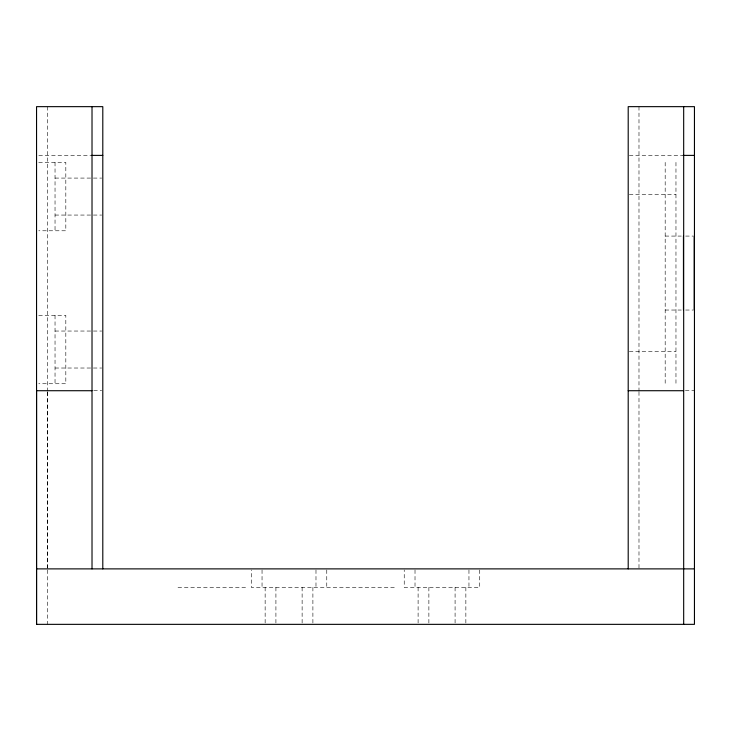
<?xml version="1.0" encoding="UTF-8"?>
<svg xmlns="http://www.w3.org/2000/svg" width="731" height="731" viewBox="0 0 731 731"><rect width="100%" height="100%" fill="white"/><g stroke="black" fill="none" stroke-linecap="round" stroke-linejoin="round"><path stroke-width="0.55" stroke-dasharray="3.65 2.74" d="M38.816 155.392L90.882 155.392M629.336 155.392L683.129 155.392M38.725 162.364L65.817 162.364L65.817 230.777L38.725 230.777M55.035 178.081L101.673 178.081M629.327 194.473L675.965 194.473M55.035 215.06L101.673 215.06M665.164 236.076L681.319 236.076M685.623 236.076L693.152 236.076M665.164 310.035L681.319 310.035M685.623 310.035L693.152 310.035M38.725 315.335L65.817 315.326L65.817 383.738L38.725 383.738M55.035 331.042L101.673 331.042M629.327 351.629L675.965 351.629M55.035 368.022L101.673 368.022M93.742 390.719L101.664 390.719M685.395 390.719L694.45 390.719M177.989 587.368L246.402 587.368M394.32 587.368L251.272 587.368L251.272 569.97M47.323 391.862L47.451 568.882M675.965 162.364L675.965 383.738M665.183 162.364L665.183 383.738M638.985 106.653L638.985 391.186M638.985 391.862L638.985 568.882M479.728 569.97L479.728 587.368L404.234 587.368L404.234 569.97M468.955 569.97L468.955 587.368M465.857 587.368L465.857 624.347M455.084 587.368L455.084 624.347M428.878 587.368L428.878 624.347M418.105 587.368L418.105 624.347M415.016 569.97L415.016 587.368M326.766 569.97L326.766 587.368M315.984 569.97L315.984 587.368M312.895 587.368L312.895 624.347M302.122 587.368L302.122 624.347M275.916 587.368L275.916 624.347M265.143 587.368L265.143 624.347M262.045 569.97L262.045 587.368M55.035 162.364L55.035 230.777M55.035 315.335L55.035 383.738M47.323 106.653L47.323 391.186M47.323 392.319L47.323 568.882M47.451 570.016L47.323 624.347"/><path stroke-width="1.1" d="M102.797 568.882L102.797 106.653L36.55 106.653L36.55 624.347L36.55 390.719L92.015 390.719M91.476 155.392L102.797 155.392M683.129 155.392L694.45 155.392M628.203 390.719L683.677 390.719M36.678 568.882L694.45 568.882M36.55 624.347L694.45 624.347L694.45 106.653L628.203 106.653L628.203 568.882M694.231 236.076L694.231 310.035M683.677 106.653L683.677 624.347M683.458 236.076L683.458 310.035M92.015 106.653L92.015 568.882"/></g></svg>
